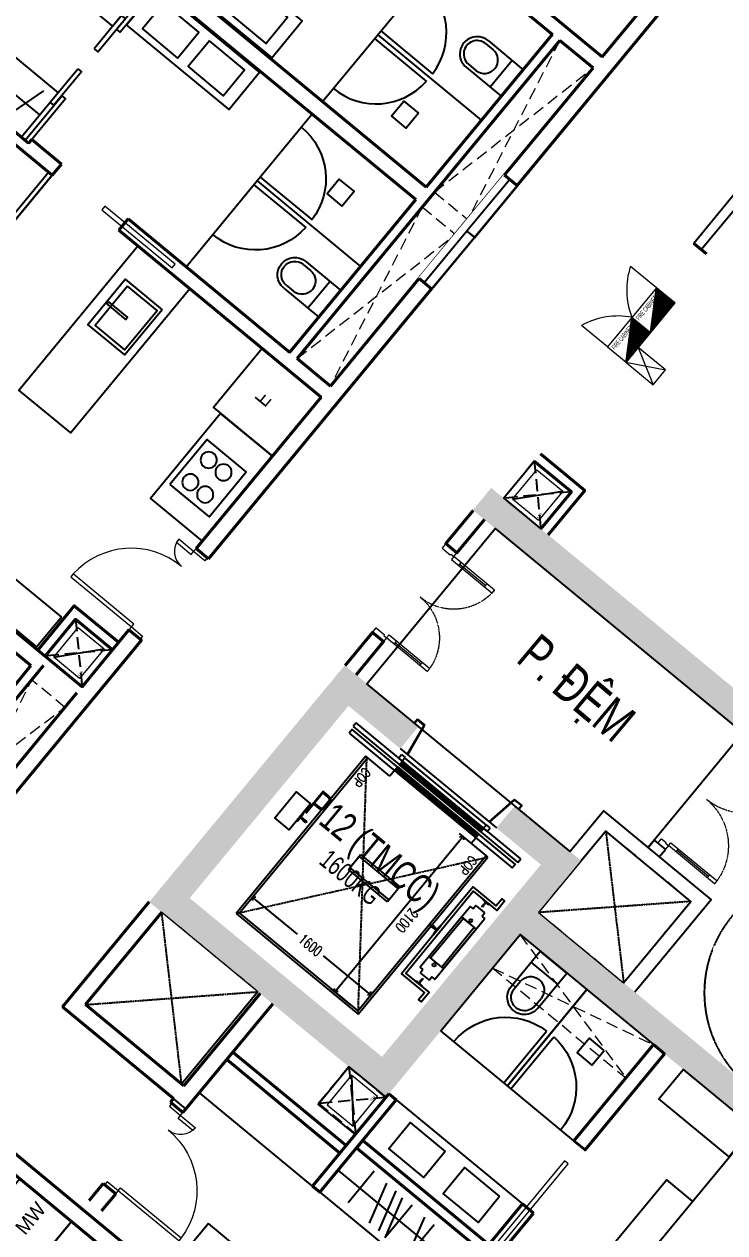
# Model space of a CAD drawing. Header units: millimetres. Extents: x -361702973 to 361248309, y -278557090 to 278849308.
# Drawn here: x -103404 to -96099, y 82752 to 95356 of the extents above; entities that cross this region are included whole.
import ezdxf
from ezdxf.enums import TextEntityAlignment as Align
from ezdxf.xclip import XClip

# ---------------------------------------------------------------- set-up
doc = ezdxf.new("R2010")
doc.units = ezdxf.units.MM
doc.header["$MEASUREMENT"] = 0
doc.header["$XCLIPFRAME"] = 0
doc.set_wipeout_variables(frame=1)
for name, pattern in [('ACAD_ISO02W100', [15, 12, -3]), ('HIDDEN', [0.375, 0.25, -0.125]), ('HIDDEN2', [0.1875, 0.125, -0.0625])]:
    doc.linetypes.add(name, pattern=pattern)
for name, color, linetype in [('A-ANNO-DIMS', 50, 'Continuous'), ('A-ANNO-ROOM', 50, 'Continuous'), ('A-FLOR-STRS', 1, 'Continuous'), ('A-FURNITURE', 251, 'Continuous'), ('A-UNIT', 1, 'Continuous'), ('ccu12-Hatch', 250, 'Continuous'), ('IDEA - dim', 251, 'Continuous'), ('KT-Khuat', 9, 'HIDDEN'), ('KT-Net manh', 139, 'Continuous'), ('KT-Noi that', 32, 'Continuous'), ('KT-Text', 7, 'Continuous'), ('KT-Tuong', 1, 'Continuous'), ('MEP-M-DUCT-15', 6, 'Continuous'), ('MEP-M-DUCT-25', 7, 'Continuous'), ('SPE-MEP-General', 170, 'Continuous'), ('trục hút mùi', 21, 'Continuous'), ('Xref_NT1+NT2_MBDV Cot vach_220729$0$KT-Text', 7, 'Continuous'), ('Xref_ST_MBDV Cot vach 30.7.2022$0$KT-Text', 7, 'Continuous')]:
    doc.layers.add(name, color=color, linetype=linetype)
for name, color, linetype, lineweight in [('CUA', 37, 'Continuous', 13), ('KT-lomo nuoc', 3, 'HIDDEN', 5), ('KT-Net cat', 1, 'Continuous', 40), ('KT-Net cua', 87, 'Continuous', 9), ('SPE-MEP-Fire', 10, 'Continuous', 0), ('SPE-MEP-HVAC', 140, 'Continuous', 0), ('SPE-MEP-M-WALL OPENING', 81, 'Continuous', 0)]:
    doc.layers.add(name, color=color, linetype=linetype, lineweight=lineweight)
doc.styles.add('220126_HDN_HBA typical plan$0$210902_YS plan 330pm ver13$0$01 Level 1$0$CENTURY GOTHIC', font='GOTHIC.TTF')
doc.styles.add('220126_HDN_HBA typical plan$0$211210_HDN_HBA_TYPICAL PLAN CORE OPT 1$0$HBA-Text', font='GOTHIC.TTF')
doc.styles.add('Arial', font='arial.ttf', dxfattribs={"width": 0.7})
doc.styles.add('ROMANS', font='ROMANS.SHX')
doc.styles.get("Standard").update_dxf_attribs({"font": 'arial.ttf'})
doc.styles.add('xref.N.Cot vach tang N2$0$DIM', font='vnsimli.shx', dxfattribs={"width": 0.7})
doc.styles.add('Xref_NT1+NT2_MBDV Cot vach_220729$0$Arial', font='arial.ttf', dxfattribs={"width": 0.7})
doc.dimstyles.new('xref.N.Cot vach tang N2$0$CCU 1-100 A1', dxfattribs={"dimscale": 100, "dimtxt": 2.2, "dimasz": 1, "dimexe": 1, "dimexo": 0, "dimgap": 1, "dimtad": 1, "dimdec": 0, "dimdsep": 46, "dimtxsty": 'xref.N.Cot vach tang N2$0$DIM', "dimblk1": 'xref.N.Cot vach tang N2$0$_ARCHTICK', "dimblk2": 'xref.N.Cot vach tang N2$0$_ARCHTICK', "dimsah": 1, "dimcen": 0, "dimdle": 1, "dimclrd": 256, "dimclre": 256, "dimclrt": 31, "dimadec": 0, "dimazin": 0, "dimtfac": 1, "dimtdec": 0, "dimtix": 1, "dimtmove": 2, "dimatfit": 3, "dimldrblk": 'xref.N.Cot vach tang N2$0$_ARCHTICK', "dimfxl": 8, "dimtolj": 1, "dimarcsym": 0})

# ---------------------------------------------------------------- blocks, each defined once
blk = doc.blocks.new('*U28')
at = {"color": 0}
for points in [[(-1100, -150), (-1100, 0), (-1060, 0), (-1060, -150)], [(-40, -150), (-40, 0), (0, 0), (0, -150)], [(-1020, -150), (-1060, -150), (-1060, -351), (-1020, -351)], [(-40, -150), (-80, -150), (-80, -970), (-40, -970)]]:
    blk.add_lwpolyline(points, close=True, dxfattribs=at)
for centre, radius, start, end in [((-1061, -150), 201, 270.1539, 0.0507), ((-42, -152), 818, 179.8292, 267.3066)]:
    blk.add_arc(centre, radius, start, end, dxfattribs=at)
blk = doc.blocks.new('qweewe')
for p, q in [((-226618, -3043560, 0), (-226618, -3043200, 0)), ((-226143, -3043200, 0), (-226618, -3043200, 0)), ((-226468, -3043560, 0), (-226468, -3043200, 0)), ((-226143, -3043240, 0), (-226243, -3043240, 0)), ((-226143, -3043520, 0), (-226243, -3043520, 0)), ((-226143, -3043560, 0), (-226618, -3043560, 0))]:
    blk.add_line(p, q)
for centre, radius, start, end in [((-226243, -3043380, 0), 140, 90, 270), ((-226143, -3043380, 0), 180, 270, 90), ((-226143, -3043380, 0), 140, 270, 90)]:
    blk.add_arc(centre, radius, start, end)
blk = doc.blocks.new('*U320')
at = {"layer": 'KT-lomo nuoc', "ltscale": 500}
for p, q in [((287, 347), (1581, -1305)), ((1867, -958), (0, 0))]:
    blk.add_line(p, q, dxfattribs=at)
blk.add_lwpolyline([(287, 347), (1867, -958), (1581, -1305), (0, 0)], close=True, dxfattribs=at)
blk = doc.blocks.new('Condo-1BR')
at = {"layer": 'A-FURNITURE'}
for p, q in [((5411, -2120, 0), (5411, -720, 0)), ((5360, -2120, 0), (5360, -1420, 0)), ((5463, -2120, 0), (5463, -1420, 0)), ((6314, -2120), (4247, -2119)), ((4499, -4306, 0), (4499, -5678, 0)), ((4717, -4434), (4280, -4559))]:
    blk.add_line(p, q, dxfattribs=at)
for points in [[(2149, -169), (3299, -169), (3299, -869), (2149, -869)], [(3299, -169), (4099, -169), (4099, -966), (3299, -966)], [(2391, -806), (2391, -276), (3001, -276), (3001, -806)], [(603, -796), (203, -796), (200, -2905), (600, -2905)], [(6300, -2820), (5800, -2819), (5799, -4205), (6299, -4206)], [(4799, -4256), (4799, -4206), (4199, -4207), (4199, -4257)], [(5122, -4306), (5122, -4256), (4672, -4257), (4672, -4307)], [(5392, -4306), (5392, -4256), (5842, -4257), (5842, -4307)], [(6299, -4256), (6299, -4206), (5699, -4207), (5699, -4257)], [(4799, -5678), (4799, -4306), (4199, -4306), (4199, -5678)], [(6299, -5678), (6299, -4306), (5699, -4306), (5699, -5678)]]:
    blk.add_lwpolyline(points, close=True, dxfattribs=at)
at = {"layer": 'A-FURNITURE', "elevation": 0}
for points in [[(5772, -1271), (5972, -1271), (5972, -1471), (5772, -1471)], [(3744, -2028), (3134, -2028), (3134, -2528), (3744, -2528)], [(3705, -2463), (3173, -2463), (3173, -2063), (3705, -2063)], [(3454, -2508), (3424, -2508), (3424, -2258), (3454, -2258)], [(6222, -3434), (5872, -3434), (5871, -2959), (6221, -2959)], [(6222, -4051), (5872, -4051), (5871, -3576), (6221, -3576)], [(3149, -3805), (4099, -3805), (4099, -5478), (3149, -5478)], [(4099, -3855), (4099, -3805), (3149, -3806), (3149, -3856)]]:
    blk.add_lwpolyline(points, close=True, dxfattribs=at)
blk.add_lwpolyline([(4097, -1946), (2149, -1946), (2149, -2646), (4097, -2646), (4097, -1946)], dxfattribs=at)
at = {"layer": 'A-FURNITURE'}
for centre in [(2545, -455, 0), (2845, -455, 0), (2546, -656, 0), (2846, -656, 0)]:
    blk.add_circle(centre, 85, dxfattribs=at)
for centre, start, end in [((5385, -2120, 0), 92.0458, 179.999), ((5438, -2120, 0), 0.001, 87.9542)]:
    blk.add_arc(centre, 700, start, end, dxfattribs=at)
at = {"layer": 'KT-Net cat'}
for p, q in [((2050, 1, 0), (6400, 0, 0)), ((2050, -169, 0), (2050, 1)), ((2050, -169, 0), (4099, -169, 0)), ((4099, -170), (4099, -2905)), ((4249, -169), (4249, -619)), ((4249, -169, 0), (6399, -170, 0)), ((4248, -619, 0), (6399, -620, 0)), ((4248, -719, 0), (6314, -720, 0)), ((4249, -719), (4249, -2905)), ((6314, -720, 0), (6313, -10100, 0)), ((4249, -2905), (4099, -2905)), ((4248, -3805), (4098, -3805)), ((4098, -3805), (4098, -5678)), ((4248, -4207), (4248, -3805)), ((4198, -5678), (4198, -4207)), ((4248, -4207), (4198, -4207))]:
    blk.add_line(p, q, dxfattribs=at)
at = {"layer": 'KT-Net cat', "elevation": 0}
blk.add_lwpolyline([(183, -10099), (182, -169), (950, -169), (950, 1), (101, 1)], dxfattribs=at)
at = {"layer": 'KT-Net cua', "elevation": 0}
blk.add_lwpolyline([(4148, -2226), (4198, -2226), (4198, -3176), (4148, -3176)], close=True, dxfattribs=at)
at = {"layer": 'A-FURNITURE', "rotation": 270.0009617747953}
blk.add_blockref('qweewe', (3048290, -227286, 0), dxfattribs=at)
at = {"layer": 'KT-lomo nuoc', "linetype": 'HIDDEN', "xscale": -1, "rotation": 140.4450093025148}
blk.add_blockref('*U320', (4249, -169), dxfattribs=at)
at = {"layer": 'KT-Net cua', "xscale": -0.9999999999999998}
blk.add_blockref('*U28', (950, -19, 0), dxfattribs=at)
at = {"layer": 'A-FURNITURE', "insert": (3756, -625, 0), "char_height": 150, "width": 310.86, "attachment_point": 6, "style": '220126_HDN_HBA typical plan$0$210902_YS plan 330pm ver13$0$01 Level 1$0$CENTURY GOTHIC'}
blk.add_mtext('F', dxfattribs=at)
blk = doc.blocks.new('*U318')
at = {"layer": 'KT-lomo nuoc', "ltscale": 500}
for p, q in [((1210, 1465), (347, -287)), ((1557, 1178), (0, 0))]:
    blk.add_line(p, q, dxfattribs=at)
blk.add_lwpolyline([(1210, 1465), (1557, 1178), (347, -287), (0, 0)], close=True, dxfattribs=at)
blk = doc.blocks.new('Condo-Studio')
at = {"layer": 'A-FURNITURE', "elevation": 0}
for points in [[(185, -802), (785, -802), (785, -1502), (185, -1502)], [(185, -1502), (785, -1502), (785, -2202), (185, -2202)]]:
    blk.add_lwpolyline(points, close=True, dxfattribs=at)
at = {"layer": 'KT-Net cat'}
for p, q in [((2051, -4, 0), (4300, -4, 0)), ((185, -174, 0), (185, -10104, 0)), ((2051, -174, 0), (4300, -174, 0)), ((2201, -624, 0), (4300, -624, 0)), ((2251, -724, 0), (4215, -724, 0)), ((4215, -724, 0), (4215, -3356, 0))]:
    blk.add_line(p, q, dxfattribs=at)
at = {"layer": 'KT-lomo nuoc', "linetype": 'HIDDEN', "rotation": 129.5500000320546}
blk.add_blockref('*U318', (4105, -624, 0), dxfattribs=at)
at = {"layer": 'A-FURNITURE', "insert": (253, -1150, 0), "char_height": 150, "width": 310.86, "attachment_point": 4, "style": '220126_HDN_HBA typical plan$0$210902_YS plan 330pm ver13$0$01 Level 1$0$CENTURY GOTHIC'}
blk.add_mtext('WM', dxfattribs=at)
blk = doc.blocks.new('BEDH-1')
for p, q in [((475, 0), (-475, 0)), ((-475, 0), (-475, -1050)), ((-381.8, -27.7), (-381.8, -215.3)), ((-20.9, -27.7), (-381.8, -27.7)), ((-20.9, -169.6), (-20.9, -27.7)), ((379.8, -27.7), (52.1, -27.7)), ((52.1, -27.7), (52.1, -169.6)), ((379.8, -169.6), (379.8, -27.7)), ((475, -1050), (475, 0)), ((-162.6, -169.6), (-475, -498.4)), ((475, -169.6), (-162.6, -169.6)), ((-162.6, -169.6), (-162.6, -498.4)), ((-206.9, -215.3), (-381.8, -215.3)), ((-475, -498.4), (-162.6, -498.4)), ((-475, -1050), (475, -1050))]:
    blk.add_line(p, q)
blk = doc.blocks.new('condotel studio')
at = {"layer": 'A-FURNITURE', "extrusion": (-1.17325e-19, 7.50692e-07, 1)}
blk.add_line((-44665, 10308, 0), (-44665, 11839, 0), dxfattribs=at)
at = {"layer": 'A-FURNITURE'}
for p, q in [((-44965, 8503, 0), (-44965, 10208, 0)), ((-44771, 9914, 0), (-45199, 9914, 0)), ((-44746, 9604, 0), (-45183, 9730, 0)), ((-44746, 9479, 0), (-45183, 9604, 0)), ((-46766, 9456, 0), (-47466, 9456, 0)), ((-44733, 9381, 0), (-45170, 9507, 0)), ((-44746, 9384, 0), (-45175, 9384, 0)), ((-44735, 9076, 0), (-45163, 9076, 0)), ((-44722, 9074, 0), (-45159, 9199, 0))]:
    blk.add_line(p, q, dxfattribs=at)
at = {"layer": 'A-FURNITURE', "extrusion": (1.56849e-19, 1.50138e-06, 1)}
blk.add_line((-46766, 9360, 0), (-47466, 9360, 0), dxfattribs=at)
at = {"layer": 'A-FURNITURE', "elevation": 0}
for points in [[(-43672, 10896), (-42972, 10896), (-42972, 10196), (-43672, 10196)], [(-44665, 10208), (-44665, 8503), (-45265, 8503), (-45265, 10208)], [(-48065, 7153), (-47665, 7153), (-47665, 8103), (-48065, 8103)]]:
    blk.add_lwpolyline(points, close=True, dxfattribs=at)
at = {"layer": 'A-FURNITURE', "extrusion": (-1.17325e-19, 7.50692e-07, 1), "elevation": 0}
for points in [[(-46766, 10308), (-48066, 10308), (-48066, 9408), (-46766, 9408)], [(-46766, 9408), (-48066, 9408), (-48066, 8508), (-46766, 8508)]]:
    blk.add_lwpolyline(points, close=True, dxfattribs=at)
at = {"layer": 'A-FURNITURE', "extrusion": (7.50692e-07, 7.50692e-07, 1), "elevation": 0}
for points in [[(-45915, 8503), (-45365, 8502), (-45364, 10208), (-45914, 10209)], [(-45824, 9471), (-45474, 9471), (-45474, 9946), (-45824, 9946)], [(-45824, 8735), (-45474, 8734), (-45474, 9209), (-45824, 9210)], [(-47693, 8865), (-47693, 9065), (-47493, 9065), (-47493, 8865)]]:
    blk.add_lwpolyline(points, close=True, dxfattribs=at)
at = {"layer": 'A-FURNITURE', "elevation": 0}
blk.add_lwpolyline([(-47068, 7153), (-47068, 7503), (-45268, 7503), (-45268, 4903), (-47068, 4903), (-47068, 5253)], dxfattribs=at)
at = {"layer": 'A-FURNITURE'}
blk.add_arc((-46766, 9431, 0), 700, 89.9978, 177.9511, dxfattribs=at)
at = {"layer": 'A-FURNITURE', "extrusion": (1.56849e-19, 1.50138e-06, 1)}
blk.add_arc((-46766, 9385, 0), 700, 182.0489, 270.0022, dxfattribs=at)
at = {"layer": 'KT-Net cat'}
for p, q in [((-45866, 13508, 0), (-44447, 13508, 0)), ((-44447, 12009, 0), (-44447, 13508, 0)), ((-42951, 13508, 0), (-42951, 3408, 0)), ((-45866, 13338, 0), (-44617, 13338, 0)), ((-44617, 12009, 0), (-44617, 13338, 0)), ((-45866, 12009, 0), (-44617, 12009, 0)), ((-44447, 12009, 0), (-44397, 12009, 0)), ((-44397, 12009, 0), (-44397, 11839, 0)), ((-43297, 11839, 0), (-43297, 12009, 0)), ((-43297, 12009, 0), (-43066, 12009, 0)), ((-44397, 11839, 0), (-45866, 11839, 0)), ((-43066, 11839, 0), (-43297, 11839, 0))]:
    blk.add_line(p, q, dxfattribs=at)
at = {"layer": 'KT-Net cat', "extrusion": (-1.17325e-19, 7.50692e-07, 1)}
for p, q in [((-45213, 10308, 0), (-45213, 11839, 0)), ((-45113, 10308, 0), (-45113, 11839, 0))]:
    blk.add_line(p, q, dxfattribs=at)
at = {"layer": 'KT-Net cat', "extrusion": (-7.50692e-07, 7.50692e-07, 1)}
for p, q in [((-45915, 8353, 0), (-45915, 8503, 0)), ((-45915, 8503, 0), (-44665, 8503, 0)), ((-44665, 8353, 0), (-45915, 8353, 0))]:
    blk.add_line(p, q, dxfattribs=at)
at = {"layer": 'KT-Net cat', "elevation": 0}
for points in [[(-45914, 10309), (-45914, 10209), (-44665, 10208), (-44665, 10308)], [(-45265, 10206), (-45365, 10206), (-45365, 8502), (-45265, 8502)], [(-46766, 8508), (-46766, 8358), (-48066, 8358), (-48066, 8508)]]:
    blk.add_lwpolyline(points, close=True, dxfattribs=at)
at = {"layer": 'KT-Net cua', "extrusion": (-7.50692e-07, 7.50692e-07, 1), "elevation": 0}
blk.add_lwpolyline([(-46540, 8401), (-46540, 8451), (-45340, 8451), (-45340, 8401)], close=True, dxfattribs=at)
at = {"layer": 'A-FURNITURE', "extrusion": (7.50692e-07, 7.50692e-07, 1), "rotation": 0.002227342385411072}
blk.add_blockref('qweewe', (178434, 3053246, 0), dxfattribs=at)
at = {"layer": 'A-FURNITURE', "xscale": 1.999999999999998, "yscale": 1.999999999999998, "zscale": 1.999999999999998, "rotation": 90.00044158638059}
blk.add_blockref('BEDH-1', (-48065, 6203, 0), dxfattribs=at)
at = {"layer": 'KT-Net cua', "rotation": 0.001265567576251715}
blk.add_blockref('*U28', (-43297, 11989, 0), dxfattribs=at)
blk = doc.blocks.new('*U99')
at = {"color": 0}
blk.add_lwpolyline([(0, 0), (400, 0), (400, 350), (0, 350)], close=True, dxfattribs=at)
at = {"layer": 'MEP-M-DUCT-15'}
for points in [[(50, 50), (50, 300), (150, 200), (50, 50)], [(350, 300), (50, 300), (150, 200), (350, 300)]]:
    blk.add_solid(points, dxfattribs=at)
at = {"layer": 'MEP-M-DUCT-25'}
blk.add_line((0, 0), (400, 350), dxfattribs=at)
blk = doc.blocks.new('A$C3AE13516')
at = {"layer": 'SPE-MEP-General'}
blk.add_lwpolyline([(0, -500), (500, -500), (500, 0), (0, 0)], close=True, dxfattribs=at)
at = {"layer": 'SPE-MEP-M-WALL OPENING', "color": 1, "extrusion": (-1.42937e-21, 0, -1), "zscale": -1, "rotation": 180.0104958576382}
blk.add_blockref('*U99', (-50, -77), dxfattribs=at)
at = {"layer": 'SPE-MEP-M-WALL OPENING', "color": 1, "insert": (65, -411, 0), "char_height": 21.8, "attachment_point": 7, "rotation": 359.979}
blk.add_mtext_dynamic_manual_height_columns('KED', width=18.1, gutter_width=108867, heights=[0], dxfattribs=at)
blk = doc.blocks.new('shaft-1')
at = {"layer": 'SPE-MEP-HVAC', "color": 1, "extrusion": (4.66566e-07, -7.50692e-07, 1)}
for p, rotation in [((-117517, 15978, 0), 4.379462079912744e-11), ((-113202, 13338, 0), 4.379144024444575e-11)]:
    blk.add_blockref('A$C3AE13516', p, dxfattribs=dict(at, rotation=rotation))
at = {"layer": 'SPE-MEP-HVAC', "color": 1, "extrusion": (-4.65157e-07, 2.26681e-15, -1), "zscale": -1, "rotation": 359.7916434162399}
blk.add_blockref('A$C3AE13516', (118804, 10809, 0), dxfattribs=at)
blk = doc.blocks.new('xref.N.Cot vach tang N2$0$_Open90')
at = {"color": 0, "linetype": 'ByBlock', "lineweight": -2}
for p, q in [((0, 0), (-1, 0)), ((-0.5, 0.5), (0, 0)), ((0, 0), (-0.5, -0.5))]:
    blk.add_line(p, q, dxfattribs=at)
blk = doc.blocks.new('*D104')
at = {"layer": 'Defpoints', "color": 0, "transparency": 16777216}
for p in [(-424, -515), (-353, -515, 0), (-353, -2115, 0)]:
    blk.add_point(p, dxfattribs=at)
at = {"layer": 'KT-Noi that', "color": 5, "transparency": 16777216}
for p, q in [((-353, -515), (-474, -515)), ((-424, -565), (-424, -1155)), ((-424, -2065), (-424, -1512)), ((-353, -2115), (-474, -2115))]:
    blk.add_line(p, q, dxfattribs=at)
at = {"layer": 'KT-Noi that', "color": 5, "transparency": 16777216, "xscale": 50, "yscale": 50, "zscale": 50}
for p, rotation in [((-424, -515), 90), ((-424, -2115), 270)]:
    blk.add_blockref('xref.N.Cot vach tang N2$0$_Open90', p, dxfattribs=dict(at, rotation=rotation))
at = {"layer": 'KT-Noi that', "color": 5, "transparency": 16777216, "insert": (-424, -1333), "char_height": 110, "attachment_point": 5, "rotation": 90, "style": 'xref.N.Cot vach tang N2$0$DIM'}
blk.add_mtext('\\A1;1600', dxfattribs=at)
blk = doc.blocks.new('xref.N.Cot vach tang N2$0$_ARCHTICK')
at = {"color": 0, "linetype": 'ByBlock', "const_width": 0.15}
blk.add_lwpolyline([(-0.5, -0.5), (0.5, 0.5)], dxfattribs=at)
blk = doc.blocks.new('*D105')
at = {"layer": 'Defpoints', "color": 0, "transparency": 16777216}
for p in [(-2310, -615), (-210, -615), (-2310, -827)]:
    blk.add_point(p, dxfattribs=at)
at = {"layer": 'KT-Noi that', "color": 5, "transparency": 16777216}
for p, q in [((-2310, -615), (-2310, -877)), ((-210, -615), (-210, -877)), ((-260, -827), (-2260, -827))]:
    blk.add_line(p, q, dxfattribs=at)
at = {"layer": 'KT-Noi that', "color": 5, "transparency": 16777216, "xscale": 50, "yscale": 50, "zscale": 50, "rotation": 180}
blk.add_blockref('xref.N.Cot vach tang N2$0$_Open90', (-2310, -827), dxfattribs=at)
at = {"layer": 'KT-Noi that', "color": 5, "transparency": 16777216, "xscale": 50, "yscale": 50, "zscale": 50}
blk.add_blockref('xref.N.Cot vach tang N2$0$_Open90', (-210, -827), dxfattribs=at)
at = {"layer": 'KT-Noi that', "color": 5, "transparency": 16777216, "insert": (-1260, -722), "char_height": 110, "attachment_point": 5, "style": 'xref.N.Cot vach tang N2$0$DIM'}
blk.add_mtext('\\A1;2100', dxfattribs=at)
blk = doc.blocks.new('*U109')
for p, q in [((-1260, 525), (-1300, 525)), ((-1280, 100), (-1280, 525)), ((-90, 525), (-50, 525)), ((-70, 100), (-70, 525)), ((-1260, 100), (-1300, 100)), ((-90, 100), (-50, 100))]:
    blk.add_line(p, q)
for points in [[(-1300, 0), (-1260, 0), (-1260, 625), (-1300, 625)], [(-50, 0), (-90, 0), (-90, 625), (-50, 625)], [(-1350, -100), (-1290, -100), (-1290, -40), (-1300, -40), (-1300, 0), (-1350, 0)], [(0, -100), (-60, -100), (-60, -40), (-50, -40), (-50, 0), (0, 0)]]:
    blk.add_lwpolyline(points, close=True)
at = {"linetype": 'HIDDEN2'}
for centre, start, end in [((-1300, 0), 0, 90), ((-50, 0), 90, 180)]:
    blk.add_arc(centre, 625, start, end, dxfattribs=at)
blk = doc.blocks.new('ĂERWER')
at = {"layer": 'Xref_NT1+NT2_MBDV Cot vach_220729$0$KT-Text', "extrusion": (-6.02316e-08, 2.78306e-08, 1), "style": 'Xref_NT1+NT2_MBDV Cot vach_220729$0$Arial', "width": 0.7}
blk.add_text('P12 (TMCC)', height=300, rotation=320.4488, dxfattribs=at).set_placement((-99907, 86367, 0), align=Align.CENTER)
at = {"layer": 'Xref_NT1+NT2_MBDV Cot vach_220729$0$KT-Text', "extrusion": (2.351e-09, -2.46468e-08, 1), "style": 'Xref_NT1+NT2_MBDV Cot vach_220729$0$Arial', "width": 0.7}
blk.add_text('1600KG', height=200, rotation=320.4488, dxfattribs=at).set_placement((-100108, 86119, 0), align=Align.CENTER)
blk = doc.blocks.new('A$C21AF0CCA')
at = {"layer": 'A-ANNO-ROOM', "insert": (1198, 815), "char_height": 600, "attachment_point": 2, "rotation": 0.1054, "style": '220126_HDN_HBA typical plan$0$211210_HDN_HBA_TYPICAL PLAN CORE OPT 1$0$HBA-Text'}
blk.add_mtext_dynamic_manual_height_columns('A2a+', width=722857412.87, gutter_width=9766, heights=[0], dxfattribs=at)
blk = doc.blocks.new('CUATRUCKT')
at = {"color": 18, "true_color": 0x000000}
blk.add_wipeout([(-91573, 101761), (-91719, 101882), (-92611, 100803), (-92464, 100682)], dxfattribs=at).dxf.layer = 'KT-Net manh'
at = {"layer": 'IDEA - dim', "extrusion": (-2.1709e-05, 4.22565e-05, 1), "elevation": 6}
for points in [[(-92104, 101292), (-92026, 101228), (-91581, 101768), (-91658, 101831)], [(-92549, 100752), (-92472, 100688), (-92026, 101228), (-92104, 101292)]]:
    blk.add_lwpolyline(points, close=True, dxfattribs=at)
at = {"layer": 'KT-Net cat', "elevation": 0}
for points in [[(-91712, 101876), (-91581, 101768)], [(-92603, 100796), (-92472, 100688)]]:
    blk.add_lwpolyline(points, dxfattribs=at)
blk = doc.blocks.new('*U272')
at = {"linetype": 'HIDDEN', "ltscale": 500}
for p, q in [((-1144, -504), (-524, 1190)), ((-1668, 686), (0, 0))]:
    blk.add_line(p, q, dxfattribs=at)
blk.add_lwpolyline([(-1144, -504), (-1668, 686), (-524, 1190), (0, 0)], close=True, dxfattribs=at)
blk = doc.blocks.new('*U273')
at = {"linetype": 'HIDDEN', "ltscale": 500}
for p, q in [((1007, 443), (464, -1053)), ((1471, -610), (0, 0))]:
    blk.add_line(p, q, dxfattribs=at)
blk.add_lwpolyline([(1007, 443), (1471, -610), (464, -1053), (0, 0)], close=True, dxfattribs=at)
blk = doc.blocks.new('Fire cabinet 800x250')
at = {"layer": 'SPE-MEP-Fire'}
h = blk.add_hatch(dxfattribs=at)
h.set_pattern_fill('ANSI31', color=256)
h.set_pattern_definition([(45, (-400, -6e-13), (-0.088388348, 0.088388348), [])])
h.paths.add_polyline_path([(0, 0), (-400, 0), (0, 250)])
h = blk.add_hatch(dxfattribs=at)
h.set_pattern_fill('ANSI31', color=256)
h.paths.add_polyline_path([(400, 0), (0, 0), (400, 250)])
for p, q in [((-400, 250), (-400, 600)), ((400, 250), (400, 600))]:
    blk.add_line(p, q, dxfattribs=at)
for points in [[(400, 250), (-400, 250), (-400, 0), (400, 0)], [(0, 0), (-400, 0), (0, 250)], [(400, 0), (0, 0), (400, 250)]]:
    blk.add_lwpolyline(points, close=True, dxfattribs=at)
for centre, start, end in [((-679, -123), 28.7622, 68.8659), ((679, -123), 111.1341, 151.2378)]:
    blk.add_arc(centre, 775, start, end, dxfattribs=at)
at = {"color": 1, "width": 0.5}
for p in [(-378, 170), (22, 170)]:
    blk.add_text('FIRE CABINET', height=50, dxfattribs=at).set_placement(p)
blk = doc.blocks.new('*U313')
at = {"layer": 'KT-lomo nuoc', "ltscale": 500}
for p, q in [((1146, 1388), (347, -287)), ((1493, 1101), (0, 0))]:
    blk.add_line(p, q, dxfattribs=at)
blk.add_lwpolyline([(1146, 1388), (1493, 1101), (347, -287), (0, 0)], close=True, dxfattribs=at)
blk = doc.blocks.new('trucktnuoctang36')
at = {"layer": 'KT-Tuong'}
for p, q in [((-13920, -15269, 0), (-13016, -14174, 0)), ((-13681, -15247, 0), (-12885, -14283, 0)), ((-11882, -15110, 0), (-12678, -16074, 0)), ((-12656, -16093, 0), (-13681, -15247, 0)), ((-11860, -15129, 0), (-12656, -16093, 0)), ((-11729, -15237, 0), (-12633, -16332, 0)), ((-12633, -16332, 0), (-13920, -15269, 0))]:
    blk.add_line(p, q, dxfattribs=at)
at = {"layer": 'SPE-MEP-Fire'}
for p, q in [((-7918, -8391, -1), (-7760, -8781, 0)), ((-8045, -8546, 0), (-7632, -8627, -1))]:
    blk.add_line(p, q, dxfattribs=at)
at = {"layer": 'SPE-MEP-Fire', "elevation": 0}
blk.add_lwpolyline([(-7917, -8392), (-8045, -8546), (-7760, -8781), (-7632, -8627)], close=True, dxfattribs=at)
at = {"layer": 'KT-lomo nuoc', "linetype": 'HIDDEN', "xscale": -0.9999999999999997, "rotation": 10.8976534755902}
blk.add_blockref('*U313', (-7760, -15662, 0), dxfattribs=at)
at = {"layer": 'SPE-MEP-Fire', "extrusion": (-1.87585e-05, -8.83685e-06, 1), "rotation": 50.44881932549405}
blk.add_blockref('Fire cabinet 800x250', (-7790, -8237, 0), dxfattribs=at)
at = {"layer": 'SPE-MEP-HVAC', "linetype": 'HIDDEN', "ltscale": 1000, "xscale": -1, "rotation": 254.2212213649985}
for name, p in [('*U273', (-8069, -15017, 0)), ('*U272', (-12885, -14283, 0))]:
    blk.add_blockref(name, p, dxfattribs=at)
blk = doc.blocks.new('*U311')
for p, q in [((-1110, 450), (-1150, 450)), ((-1130, 100), (-1130, 450)), ((-90, 450), (-50, 450)), ((-70, 100), (-70, 450)), ((-1110, 100), (-1150, 100)), ((-90, 100), (-50, 100))]:
    blk.add_line(p, q)
for points in [[(-1150, 0), (-1110, 0), (-1110, 550), (-1150, 550)], [(-50, 0), (-90, 0), (-90, 550), (-50, 550)], [(-1200, -150), (-1140, -150), (-1140, -40), (-1150, -40), (-1150, 0), (-1200, 0)], [(0, -150), (-60, -150), (-60, -40), (-50, -40), (-50, 0), (0, 0)]]:
    blk.add_lwpolyline(points, close=True)
at = {"linetype": 'HIDDEN2'}
for centre, start, end in [((-1150, 0), 0, 90), ((-50, 0), 90, 180)]:
    blk.add_arc(centre, 550, start, end, dxfattribs=at)
blk = doc.blocks.new('*U316')
at = {"linetype": 'HIDDEN', "ltscale": 500}
for p, q in [((458, 202), (202, -458)), ((659, -256), (0, 0))]:
    blk.add_line(p, q, dxfattribs=at)
blk.add_lwpolyline([(458, 202), (659, -256), (202, -458), (0, 0)], close=True, dxfattribs=at)
blk = doc.blocks.new('*U315')
at = {"linetype": 'HIDDEN', "ltscale": 500}
for p, q in [((454, 200), (202, -458)), ((656, -258), (0, 0))]:
    blk.add_line(p, q, dxfattribs=at)
blk.add_lwpolyline([(454, 200), (656, -258), (202, -458), (0, 0)], close=True, dxfattribs=at)
blk = doc.blocks.new('A$Cc3a6237a')
at = {"layer": 'KT-Net cat'}
for points in [[(-40291, -20159), (-39829, -20541), (-40211, -21004)], [(-40355, -20236), (-39969, -20555), (-40288, -20940)]]:
    blk.add_lwpolyline(points, dxfattribs=at)
at = {"layer": 'KT-Net cat', "elevation": 0}
for points in [[(-45533, -22205), (-45151, -21742), (-44689, -22124)], [(-45456, -22268), (-45138, -21883), (-44752, -22201)]]:
    blk.add_lwpolyline(points, dxfattribs=at)
at = {"layer": 'trục hút mùi', "linetype": 'HIDDEN', "ltscale": 1000, "xscale": -1, "rotation": 254.2212213649985}
for name, p in [('*U316', (-40288, -20940)), ('*U316', (-45071, -22587, 0)), ('*U315', (-42218, -27252, 20))]:
    blk.add_blockref(name, p, dxfattribs=at)
blk = doc.blocks.new('TMCC')
at = {"layer": 'KT-Noi that', "linetype": 'Continuous', "ltscale": 2}
for p, q in [((-1794.2, -141.4, 0), (-1794.2, -110.6, 0)), ((-978.4, -106, 0), (-1789.6, -106, 0)), ((-1652, -306, 0), (-1652, -106, 0)), ((-1652, -106, 0), (-1118, -106, 0)), ((-1118, -106, 0), (-1118, -306, 0)), ((-973.8, -141.4, 0), (-973.8, -110.6, 0)), ((-2515, -215, 0), (-2515, -2440, 0)), ((-2465, -215, 0), (-2515, -215, 0)), ((-2465, -2440, 0), (-2465, -215, 0)), ((-1938.3, -164.7, 0), (-1932.3, -167.2, 0)), ((-1938.3, -247.2, 0), (-1938.3, -164.7, 0)), ((-1932.3, -244.7, 0), (-1938.3, -247.2, 0)), ((-1932.3, -167.2, 0), (-1930.1, -202.2, 0)), ((-1930.1, -209.7, 0), (-1932.3, -244.7, 0)), ((-1930.1, -202.2, 0), (-1905.4, -202.2, 0)), ((-1905.4, -209.7, 0), (-1930.1, -209.7, 0)), ((-1905.4, -202.2, 0), (-1895.4, -202, 0)), ((-1895.4, -210.5, 0), (-1905.4, -209.7, 0)), ((-1895.4, -202, 0), (-1870, -201.5, 0)), ((-1870, -210.5, 0), (-1895.4, -210.5, 0)), ((-1870, -201.5, 0), (-1870, -210.5, 0)), ((-1839.3, -261.4, 0), (-1839.3, -150.6, 0)), ((-1798.8, -146, 0), (-1834.7, -146, 0)), ((-1652, -281, 0), (-1652, -131, 0)), ((-1652, -131, 0), (-1118, -131, 0)), ((-1118, -131, 0), (-1118, -281, 0)), ((-933.9, -146, 0), (-969.2, -146, 0)), ((-929.3, -261.4, 0), (-929.3, -150.6, 0)), ((-900, -210.5, 0), (-900, -201.5, 0)), ((-900, -201.5, 0), (-874.6, -201.5, 0)), ((-874.6, -210, 0), (-900, -210.5, 0)), ((-874.6, -201.5, 0), (-864.6, -202.2, 0)), ((-864.6, -209.7, 0), (-874.6, -210, 0)), ((-864.6, -202.2, 0), (-840, -202.2, 0)), ((-840, -209.7, 0), (-864.6, -209.7, 0)), ((-840, -202.2, 0), (-837.8, -167.2, 0)), ((-837.8, -244.7, 0), (-840, -209.7, 0)), ((-837.8, -167.2, 0), (-831.8, -164.7, 0)), ((-831.8, -247.2, 0), (-837.8, -244.7, 0)), ((-831.8, -164.7, 0), (-831.8, -247.2, 0)), ((-1798.8, -266, 0), (-1834.7, -266, 0)), ((-1794.2, -301.4, 0), (-1794.2, -270.6, 0)), ((-978.4, -306, 0), (-1789.6, -306, 0)), ((-1118, -281, 0), (-1652, -281, 0)), ((-1118, -306, 0), (-1652, -306, 0)), ((-973.8, -301.4, 0), (-973.8, -270.6, 0)), ((-933.9, -266, 0), (-969.2, -266, 0)), ((-185, -490, 0), (-2310, -490, 0)), ((-2310, -490, 0), (-2310, -515, 0)), ((-1439.5, -419, 0), (-1442, -411, 0)), ((-1442, -411, 0), (-1328, -411, 0)), ((-1390, -423, 0), (-1439.5, -419, 0)), ((-1393, -462, 0), (-1390, -452, 0)), ((-1393, -500, 0), (-1393, -462, 0)), ((-1377, -500, 0), (-1393, -500, 0)), ((-1390, -452, 0), (-1390, -423, 0)), ((-1330.5, -419, 0), (-1380, -423, 0)), ((-1380, -423, 0), (-1380, -452, 0)), ((-1380, -452, 0), (-1377, -462, 0)), ((-1377, -462, 0), (-1377, -500, 0)), ((-1328, -411, 0), (-1330.5, -419, 0)), ((-185, -2140, 0), (-185, -490, 0)), ((-210, -515, 0), (-2310, -515, 0)), ((-2310, -515, 0), (-2310, -715, 0)), ((-210, -2115, 0), (-210, -515, 0)), ((-2510, -665, 0), (-2560, -665, 0)), ((-2560, -665, 0), (-2560, -715, 0)), ((-2560, -715, 0), (-2510, -715, 0)), ((-2555, -1815, 0), (-2555, -715, 0)), ((-2510, -715, 0), (-2510, -665, 0)), ((-2310, -715, 0), (-2385, -715, 0)), ((-1485, -1000, 0), (-1285, -1000, 0)), ((-1485, -1530, 0), (-1485, -1000, 0)), ((-1460, -1000, 0), (-1310, -1000, 0)), ((-1460, -1530, 0), (-1460, -1000, 0)), ((-1310, -1000, 0), (-1310, -1530, 0)), ((-1285, -1000, 0), (-1285, -1530, 0)), ((-1285, -1530, 0), (-1485, -1530, 0)), ((-1310, -1530, 0), (-1460, -1530, 0)), ((-2560, -1865, 0), (-2560, -1815, 0)), ((-2560, -1815, 0), (-2510, -1815, 0)), ((-2510, -1865, 0), (-2560, -1865, 0)), ((-2510, -1815, 0), (-2510, -1865, 0)), ((-2385, -1815, 0), (-2310, -1815, 0)), ((-2310, -1815, 0), (-2310, -2115, 0)), ((-2310, -2115, 0), (-210, -2115, 0)), ((-2310, -2115, 0), (-2310, -2140, 0)), ((-2310, -2140, 0), (-185, -2140, 0)), ((-1442, -2269, 0), (-1439.5, -2261, 0)), ((-1439.5, -2261, 0), (-1390, -2257, 0)), ((-1393, -2218, 0), (-1393, -2180, 0)), ((-1393, -2180, 0), (-1377, -2180, 0)), ((-1390, -2228, 0), (-1393, -2218, 0)), ((-1390, -2257, 0), (-1390, -2228, 0)), ((-1377, -2218, 0), (-1380, -2228, 0)), ((-1380, -2228, 0), (-1380, -2257, 0)), ((-1380, -2257, 0), (-1330.5, -2261, 0)), ((-1377, -2180, 0), (-1377, -2218, 0)), ((-1330.5, -2261, 0), (-1328, -2269, 0)), ((-1328, -2269, 0), (-1442, -2269, 0)), ((-2515, -2440, 0), (-2465, -2440, 0))]:
    blk.add_line(p, q, dxfattribs=at)
at = {"layer": 'KT-Noi that', "linetype": 'ACAD_ISO02W100', "ltscale": 2}
for p, q in [((-185, -490, 0), (-2310, -2127.5, 0)), ((-185, -2140, 0), (-2310, -490, 0))]:
    blk.add_line(p, q, dxfattribs=at)
at = {"layer": 'KT-Noi that', "linetype": 'Continuous', "ltscale": 2, "elevation": 0}
for points in [[(-1385, -411), (-796.8, -411), (-796.8, -100), (-701.8, -100), (-701.8, -65), (-831.8, -65), (-831.8, -381), (-1385, -381), (-1938.3, -381), (-1938.3, -65), (-2068.3, -65), (-2068.3, -100), (-1973.3, -100), (-1973.3, -411), (-1385, -411)], [(-2385, -2430), (-2385, -225), (-2435, -225), (-2435, -2430)], [(-2510, -715), (-2465, -715), (-2465, -1265), (-2510, -1265)], [(-2435, -715), (-2390, -715), (-2390, -1265), (-2435, -1265)], [(-2510, -1265), (-2465, -1265), (-2465, -1815), (-2510, -1815)], [(-2435, -1265), (-2390, -1265), (-2390, -1815), (-2435, -1815)], [(-1385, -2269), (-1210, -2269), (-1210, -2465), (-1385, -2465), (-1560, -2465), (-1560, -2269), (-1385, -2269)]]:
    blk.add_lwpolyline(points, close=True, dxfattribs=at)
for points in [[(-2495, -1265), (-2495, -715)], [(-2480, -1265), (-2480, -715)], [(-2420, -1265), (-2420, -715)], [(-2405, -1265), (-2405, -715)], [(-2495, -1815), (-2495, -1265)], [(-2480, -1815), (-2480, -1265)], [(-2420, -1815), (-2420, -1265)], [(-2405, -1815), (-2405, -1265)]]:
    blk.add_lwpolyline(points, dxfattribs=at)
at = {"layer": 'KT-Noi that', "linetype": 'Continuous', "ltscale": 2}
for centre, radius in [((-1685, -206, 0), 14.5), ((-1085, -206, 0), 17.5)]:
    blk.add_circle(centre, radius, dxfattribs=at)
for centre, start, end in [((-1789.6, -110.6, 0), 90, 180), ((-978.4, -110.6, 0), 0, 90), ((-1834.7, -150.6, 0), 90, 180), ((-1798.8, -141.4, 0), 270, 0), ((-969.2, -141.4, 0), 180, 270), ((-933.9, -150.6, 0), 0, 90), ((-1834.7, -261.4, 0), 180, 270), ((-1798.8, -270.6, 0), 0, 90), ((-1789.6, -301.4, 0), 180, 270), ((-978.4, -301.4, 0), 270, 0), ((-969.2, -270.6, 0), 90, 180), ((-933.9, -261.4, 0), 270, 0)]:
    blk.add_arc(centre, 4.61, start, end, dxfattribs=at)
at = {"layer": 'KT-Noi that', "linetype": 'Continuous', "ltscale": 2, "style": 'ROMANS', "width": 0.75}
for p in [(-2110, -595, 0), (-2110, -2035, 0)]:
    blk.add_text('COP', height=100, dxfattribs=at).set_placement(p, align=Align.MIDDLE)
at = {"layer": 'KT-Noi that', "color": 5}
dim = blk.add_linear_dim(base=(-2310, -826.7, 0), p1=(-210, -615, 0), p2=(-2310, -615, 0), angle=180, dimstyle='xref.N.Cot vach tang N2$0$CCU 1-100 A1', override={"dimscale": 50, "dimblk1": 'xref.N.Cot vach tang N2$0$_Open90', "dimblk2": 'xref.N.Cot vach tang N2$0$_Open90', "dimclrd": 5, "dimclre": 5, "dimclrt": 5, "dimlwd": 65535, "dimlwe": 65535}, dxfattribs=at)
dim.commit()
dim.dimension.update_dxf_attribs({"geometry": '*D105', "text_midpoint": (-1260, -721.7, 0)})
dim = blk.add_linear_dim(base=(-424.2, -515, 0), p1=(-353.1, -2115, 0), p2=(-353.1, -515, 0), angle=270, dimstyle='xref.N.Cot vach tang N2$0$CCU 1-100 A1', override={"dimscale": 50, "dimblk1": 'xref.N.Cot vach tang N2$0$_Open90', "dimblk2": 'xref.N.Cot vach tang N2$0$_Open90', "dimclrd": 5, "dimclre": 5, "dimclrt": 5, "dimlwd": 65535, "dimlwe": 65535}, dxfattribs=at)
dim.commit()
dim.dimension.update_dxf_attribs({"geometry": '*D104', "text_midpoint": (-424.2, -1333.3, 0), "dimtype": 128})

msp = doc.modelspace()

# ---------------------------------------------------------------- linework, layer by layer
at = {"layer": 'KT-Khuat', "ltscale": 5, "extrusion": (-5.78826e-07, 4.78016e-07, 1)}
for p, q in [((-101761.8, 84304.2, 0), (-101969.6, 86094.1, 0)), ((-102764.1, 85132, 0), (-100967.3, 85266.3, 0))]:
    msp.add_line(p, q, dxfattribs=at)
at = {"layer": 'SPE-MEP-HVAC', "extrusion": (-5.78826e-07, 4.78016e-07, 1), "elevation": 0.1}
msp.add_lwpolyline([(-100967.3, 85266.3), (-101969.6, 86094.1), (-102764.1, 85132), (-101761.8, 84304.2)], close=True, dxfattribs=at)
msp.add_lwpolyline([(-100967.3, 85266.3), (-101969.6, 86094.1), (-102764.1, 85132), (-101761.8, 84304.2)], close=True, dxfattribs=at)

# ---------------------------------------------------------------- block references
at = {"layer": 'A-UNIT', "rotation": 230.4475168924029}
msp.add_blockref('Condo-1BR', (-94637.1, 98067.8), dxfattribs=at)

# ---------------------------------------------------------------- next in the draw order: block references
at = {"layer": 'A-UNIT', "xscale": -1, "rotation": 230.4501365820014}
msp.add_blockref('Condo-1BR', (-102786.7, 88199.1, 0), dxfattribs=at)

# ---------------------------------------------------------------- next in the draw order: linework, layer by layer
at = {"layer": 'KT-Net cat', "elevation": 0}
for points in [[(-98721.8, 90286), (-99008.4, 89939.1), (-98892.7, 89843.6), (-98606.2, 90190.5)], [(-100059, 88666.8), (-99772.5, 89013.8), (-99656.8, 88918.3), (-99943.4, 88571.3)]]:
    msp.add_lwpolyline(points, dxfattribs=at)
at = {"layer": 'KT-Net manh'}
msp.add_line((-99303.9, 88108.1), (-99226.9, 88044.5), dxfattribs=at)
at = {"layer": 'KT-Net manh', "elevation": 0}
for points in [[(-99303.9, 88108.1), (-99335.7, 88069.5)], [(-99233.1, 88043.1), (-99303.2, 88101), (-99331.9, 88066.3)]]:
    msp.add_lwpolyline(points, dxfattribs=at)

# ---------------------------------------------------------------- next in the draw order: block references
at = {"layer": 'A-UNIT'}
ref = msp.add_blockref('Condo-Studio', (-105459.2, 84956.1, 0), dxfattribs=dict(at, xscale=-1, rotation=230.4483998002983))
XClip(ref).set_block_clipping_path([(4399.4311743062, -10101.1706833169), (4399.1550863218, 257.5241667498), (0.0017664228, 236.9956264626), (0.0000006668, -10100.0000000168)])
at = {"layer": 'CUA', "xscale": -1, "rotation": 230.4488274522181}
msp.add_blockref('*U311', (-98892.7, 89843.6, 0), dxfattribs=at)

# ---------------------------------------------------------------- next in the draw order: block references
at = {"layer": 'A-ANNO-DIMS', "xscale": -1, "rotation": 50.44882673718259}
msp.add_blockref('condotel studio', (-120890.7, 42236.3, 0), dxfattribs=at)

# ---------------------------------------------------------------- next in the draw order: linework, layer by layer
at = {"layer": 'Defpoints', "ltscale": 0.5, "elevation": 0}
msp.add_lwpolyline([(-99831.5, 88478.9), (-98494.3, 90098.1), (-95911.2, 87965), (-96898.2, 86769.9), (-97360.8, 87151.9), (-97711.1, 86727.8)], close=True, dxfattribs=at)
at = {"layer": 'KT-Khuat', "ltscale": 5}
for p, q in [((-97340.7, 86940.7), (-97153.8, 85359.8)), ((-96453.4, 86208), (-98041.2, 86092.6))]:
    msp.add_line(p, q, dxfattribs=at)
at = {"layer": 'KT-Khuat', "ltscale": 5, "extrusion": (-5.78826e-07, 4.78016e-07, 1)}
msp.add_line((-102764.1, 85132, 0), (-100967.3, 85266.3, 0), dxfattribs=at)
at = {"layer": 'KT-Net manh'}
for p, q in [((-99409.7, 87741.5), (-99233.1, 88043.1)), ((-99405.7, 87738.2), (-99226.9, 88044.5)), ((-99482.8, 87801.9), (-98480.4, 86974.1)), ((-98557.5, 87037.7), (-98290.5, 87271.2)), ((-98553.5, 87034.5), (-98290.7, 87264.9)), ((-98213.6, 87207.6), (-98290.5, 87271.2))]:
    msp.add_line(p, q, dxfattribs=at)
at = {"layer": 'KT-Net manh', "elevation": 0}
for points in [[(-98290.7, 87264.9), (-98220.6, 87207), (-98249.3, 87172.3)], [(-98213.6, 87207.6), (-98245.4, 87169.1)]]:
    msp.add_lwpolyline(points, dxfattribs=at)
at = {"layer": 'KT-Tuong', "ltscale": 0.5}
for p, q in [((-96898.2, 86769.9), (-96834.6, 86846.9)), ((-96834.6, 86846.9), (-96718.9, 86751.4)), ((-96782.6, 86674.3), (-96718.9, 86751.4))]:
    msp.add_line(p, q, dxfattribs=at)
at = {"layer": 'KT-Tuong', "ltscale": 0.5, "elevation": 0}
for points in [[(-97038.1, 85264.3), (-96242.2, 86228.1), (-97360.8, 87151.9), (-97711.1, 86727.8)], [(-97153.8, 85359.8), (-96453.4, 86208), (-97340.7, 86940.7), (-97595.4, 86632.3)]]:
    msp.add_lwpolyline(points, dxfattribs=at)
at = {"layer": 'SPE-MEP-HVAC', "elevation": 0}
msp.add_lwpolyline([(-98041.2, 86092.6), (-97153.8, 85359.8), (-96453.4, 86208), (-97340.7, 86940.7)], close=True, dxfattribs=at)

# ---------------------------------------------------------------- next in the draw order: block references
at = {"layer": 'A-UNIT', "xscale": -1, "rotation": 50.44839979991738}
msp.add_blockref('Condo-Studio', (-103950.3, 83968.8, 0), dxfattribs=at)
at = {"layer": 'CUA', "xscale": -1, "rotation": 230.4488274522181}
msp.add_blockref('*U109', (-95859.3, 87792.4), dxfattribs=at)
at = {"layer": 'KT-Noi that', "rotation": 230.4488267371674}
msp.add_blockref('TMCC', (-99661.8, 84577.7), dxfattribs=at)

# ---------------------------------------------------------------- next in the draw order: texts
at = {"layer": 'KT-Text', "extrusion": (-2.60739e-08, 7.73991e-08, 1), "style": 'Arial', "width": 0.7}
msp.add_text('P. ĐỆM', height=400, rotation=320, dxfattribs=at).set_placement((-97772.8, 88282.3, 0), align=Align.CENTER)

# ---------------------------------------------------------------- next in the draw order: hatches: boundary and pattern name
at = {"layer": 'ccu12-Hatch', "ltscale": 0.5}
h = msp.add_hatch(dxfattribs=at)
h.set_pattern_fill('VATLIEU04', color=256, scale=50, angle=45, pattern_type=2)
h.set_pattern_definition([(95, (-1153005.9, 53036.63), (275.776, 231.40354), [37.5, -412.5]), (40, (-1153005.9, 53036.63), (-314.99608, 216.88407), [30, -330]), (145.4514, (-1152982.9, 53055.9), (-39.21973, 448.28764), [31.8701, -350.57106]), (91.1842, (-1153076.6, 53107.34), (435.8465, 318.80688), [56.25, -618.75]), (141.6356, (-1153040.3, 53133.9), (-13.9495, 674.85584), [47.80514, -525.8565]), (36.1842, (-1153076.6, 53107.34), (-13.95003, 674.85583), [45, -495]), (66, (-1153023.57, 53125.02), (353.38579, 68.69124), [37.5, -412.5]), (11, (-1153023.57, 53125.02), (-170.3543, 342.40422), [30, -330]), (116.4514, (-1152994.12, 53130.74), (183.03181, 411.09531), [31.8701, -350.57106]), (82.5, (-1153005.89, 53036.63), (-113.396593, 121.994909), [0, -326, 0, -335, 0, -331.25]), (52.5, (-1153005.9, 53036.63), (-46.43647, 232.454725), [0, -191, 0, -318.5, 0, -126.25]), (12.5, (-1153084.74, 52957.79), (196.709084, 180.760381), [0, -125, 0, -390, 0, -517.5]), (2.5, (-1153120.1, 52922.43), (170.79499, 241.579903), [0, -162.5, 0, -259, 0, -367.5]), (90, (-1153005.9, 53036.63), (-212.5, 0), []), (90, (-1153049.2, 53079.94), (-212.5, 0), [])])
h.paths.add_polyline_path([(-100022.5, 88247.6), (-101678.1, 86242.9), (-99673.4, 84587.3), (-98017.8, 86592), (-98480.4, 86974.1), (-98289.4, 87205.4), (-97595.4, 86632.3), (-98041.2, 86092.6), (-92952.2, 81889.9), (-91169.2, 84048.9), (-98725.6, 90289.2), (-98534.6, 90520.5), (-90746.9, 84089.1), (-92911.9, 81467.5), (-98232.2, 85861.2), (-99633.1, 84164.9), (-102100.5, 86202.6), (-100062.8, 88669.9), (-99831.5, 88478.9), (-99831.5, 88478.9), (-99291.8, 88033.2), (-99482.8, 87801.9)])

# ---------------------------------------------------------------- next in the draw order: linework, layer by layer
at = {"layer": 'KT-Khuat', "ltscale": 5, "extrusion": (-5.78826e-07, 4.78016e-07, 1)}
msp.add_line((-101761.8, 84304.2, 0), (-101969.6, 86094.1, 0), dxfattribs=at)
at = {"layer": 'KT-Net manh', "linetype": 'HIDDEN', "elevation": 0}
msp.add_lwpolyline([(-94076.1, 86449.5, 0.4141313), (-95835.7, 86281.8), (-96027.1, 86050.1, 0.4141313), (-95859.1, 84290.5, 1.0000292)], format="xyb", dxfattribs=at)

# ---------------------------------------------------------------- next in the draw order: block references
at = {"layer": 'A-ANNO-ROOM'}
for p in [(-193366.6, 192838, 0), (-194725.1, 187914.8, 0), (-204628.5, 156603.4, 0), (-263479.6, 50485.1, 0), (-269121.2, 49296.6, 0), (-249390.3, 45734.4, 0), (-231828.1, 44407.8, 0), (-260545.4, 42210.5, 0), (-266006, 40714.4, 0), (-231175.9, 40645.5, 0), (-228303.7, 35687.8, 0)]:
    msp.add_blockref('A$C21AF0CCA', p, dxfattribs=at)
at = {"layer": 'A-FLOR-STRS', "extrusion": (-5.78826e-07, 4.78016e-07, 1), "rotation": 50.4488267371896}
msp.add_blockref('shaft-1', (-16035.7, 169204.2, 0.1), dxfattribs=at)
at = {"layer": 'Xref_ST_MBDV Cot vach 30.7.2022$0$KT-Text'}
ref = msp.add_blockref('ĂERWER', (42.7, 261.9, 0), dxfattribs=at)
XClip(ref).set_block_clipping_path([(-144477.0074103733, 60903.2857308239), (7522.9925896267, 145973.2060304426)])

# ---------------------------------------------------------------- next in the draw order: block references
at = {"layer": 'KT-Net cat', "rotation": 180}
msp.add_blockref('CUATRUCKT', (-188003, 194838, 0), dxfattribs=at)
at = {"layer": 'KT-Net cat'}
msp.add_blockref('CUATRUCKT', (-6684.2, -8093), dxfattribs=at)

# ---------------------------------------------------------------- next in the draw order: block references
msp.add_blockref('A$Cc3a6237a', (-57730.3, 111034.1), dxfattribs=at)
at = {"layer": 'KT-Tuong'}
msp.add_blockref('trucktnuoctang36', (-89084.7, 100377.1, 0), dxfattribs=at)

doc.saveas('drawing.dxf')
